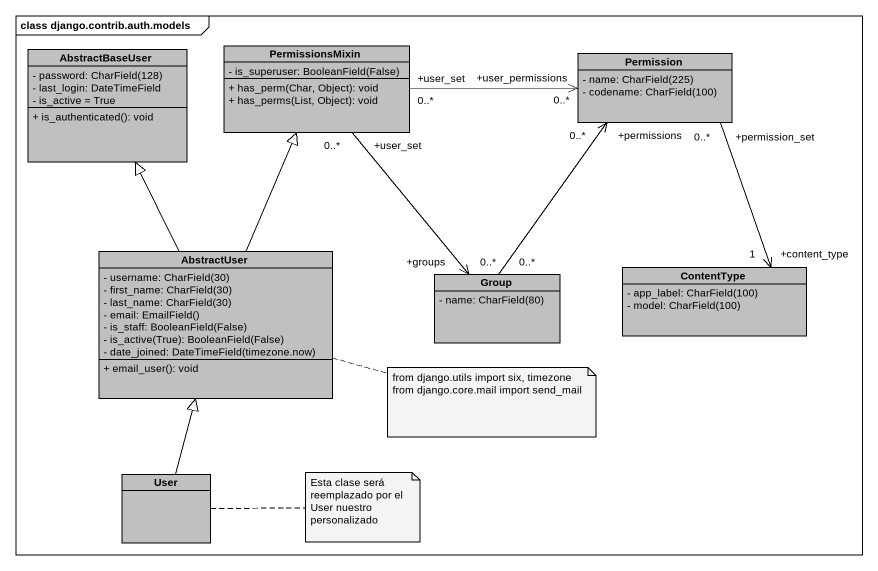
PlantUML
@startuml
mainframe class django.contrib.auth.models
hide circle
hide empty members
skinparam classAttributeIconSize 0
class AbstractBaseUser #C0C0C0 {
  {field} - password: CharField(128)
  - last_login: DateTimeField
  - is_active = True
  + is_authenticated(): void
}
class PermissionsMixin #C0C0C0 {
  {field} - is_superuser: BooleanField(False)
  + has_perm(Char, Object): void
  + has_perms(List, Object): void
}
class Permission #C0C0C0 {
  {field} - name: CharField(225)
  {field} - codename: CharField(100)
}
class AbstractUser #C0C0C0 {
  {field} - username: CharField(30)
  {field} - first_name: CharField(30)
  {field} - last_name: CharField(30)
  {field} - email: EmailField()
  {field} - is_staff: BooleanField(False)
  {field} - is_active(True): BooleanField(False)
  {field} - date_joined: DateTimeField(timezone.now)
  + email_user(): void
}
class ContentType #C0C0C0 {
  {field} - app_label: CharField(100)
  {field} - model: CharField(100)
}
class "Group" as Group_ #C0C0C0 {
  {field} - name: CharField(80)
}
class User #C0C0C0
PermissionsMixin "+user_set\n0..*" -right-> "+user_permissions\n0..*" Permission
PermissionsMixin "+user_set\n0..*" --> "+groups\n0..*" Group_
Permission "+permission_set\n0..*" --> "+content_type\n1" ContentType
AbstractUser -up-|> AbstractBaseUser
AbstractUser -up-|> PermissionsMixin
Group_ "0..*" -up-> "+permissions\n0..*" Permission
User -up-|> AbstractUser
note right of AbstractUser
  from django.utils import six, timezone
  from django.core.mail import send_mail
end note
note right of User : Esta clase será reemplazado por el User nuestro personalizado
@enduml
